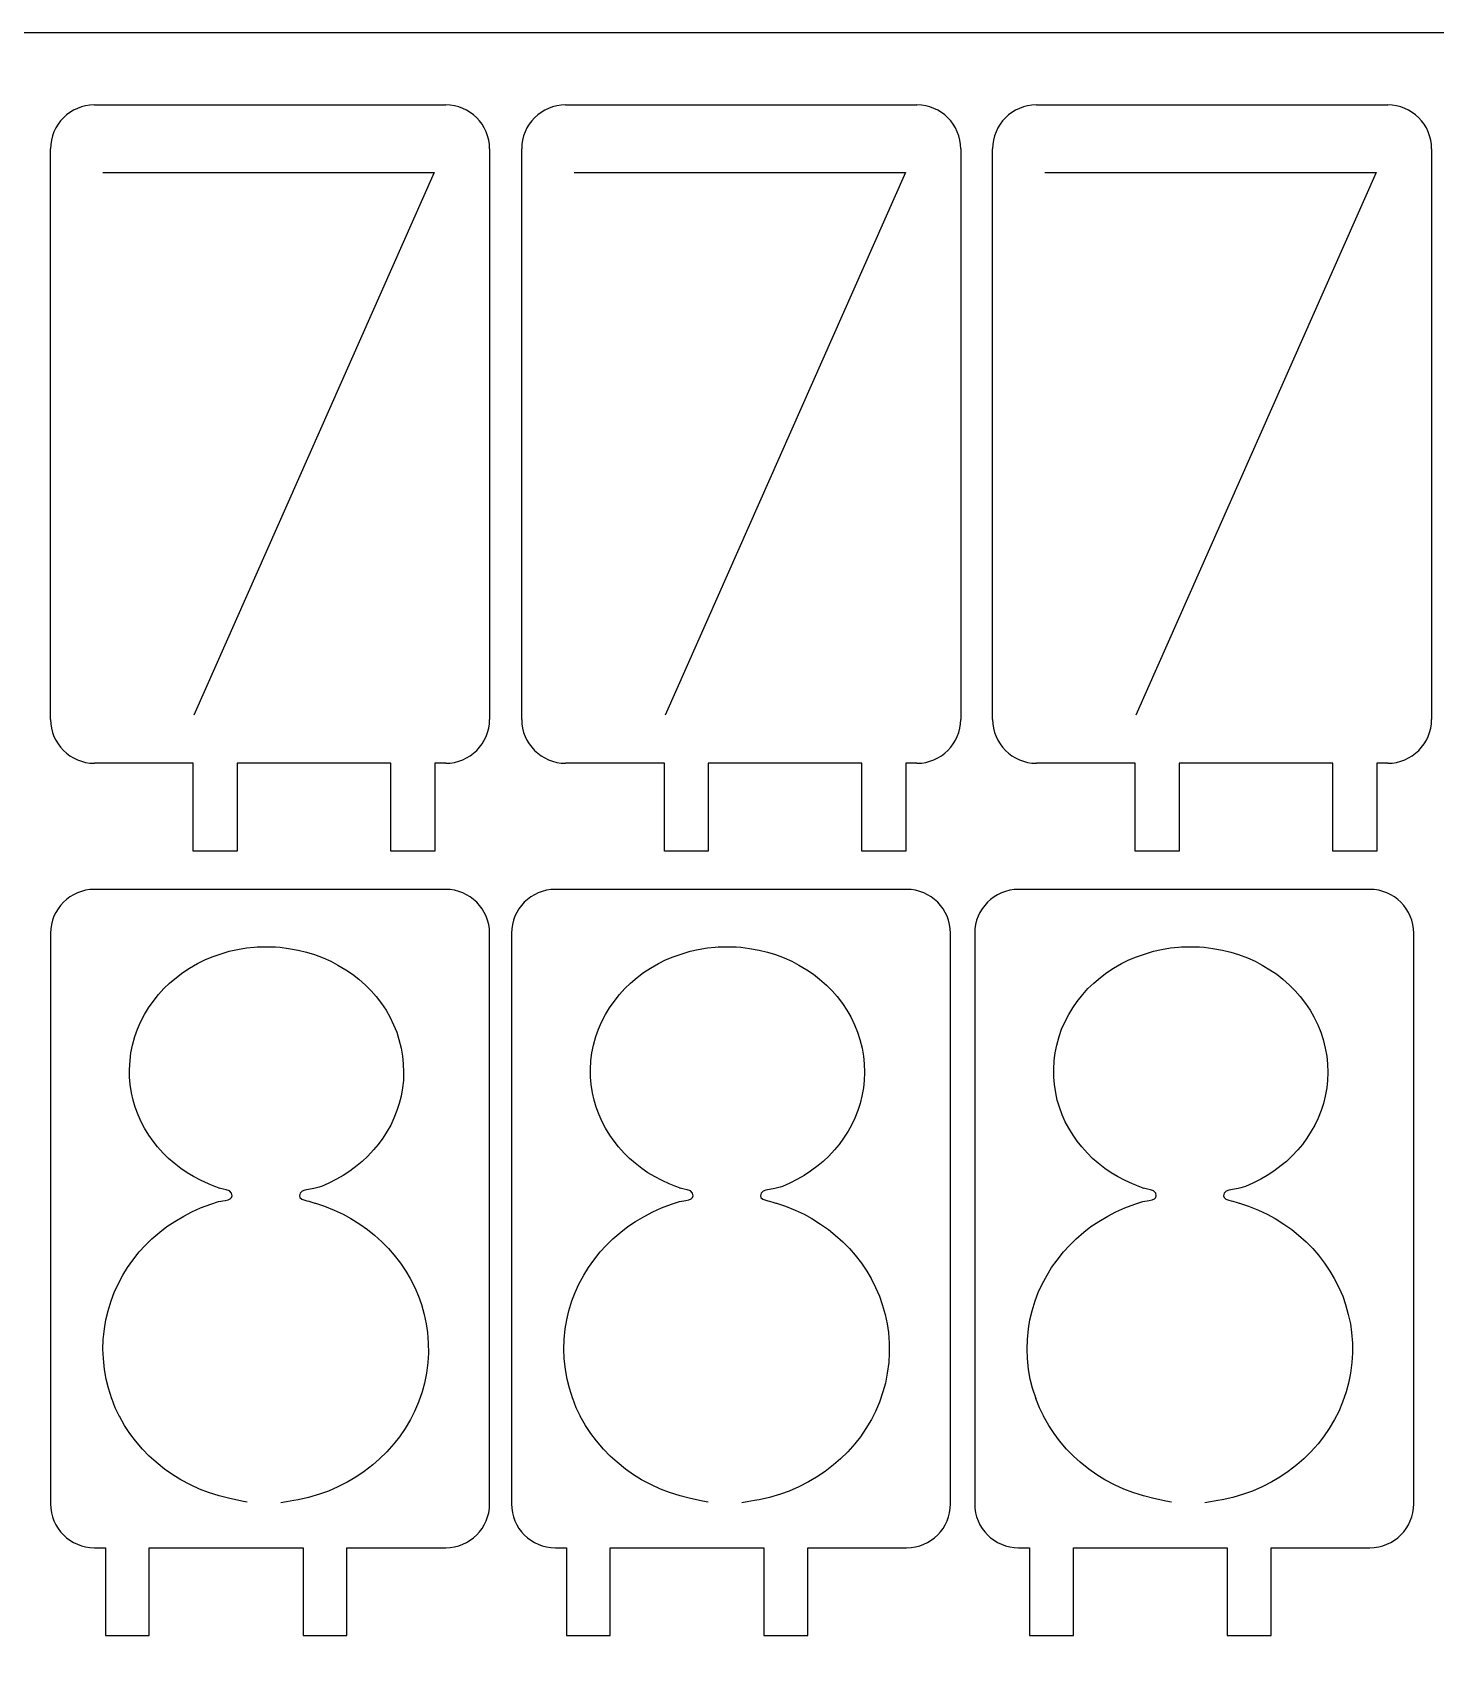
# Model space of a CAD drawing. Header units: millimetres. Extents: x 2133 to 4632, y 1065 to 2652.
# Drawn here: x 3798.3 to 3926.2, y 1707.6 to 1855.6 of the extents above; entities that cross this region are included whole.
import ezdxf

# ---------------------------------------------------------------- set-up
doc = ezdxf.new("R2010")
doc.units = ezdxf.units.MM
doc.layers.add('细实线', color=7, linetype='Continuous', lineweight=25)

msp = doc.modelspace()

# ---------------------------------------------------------------- linework, layer by layer
for points in [[(3817.829, 1772.136), (3818.548, 1772.221)], [(3818.548, 1772.221), (3818.81, 1772.237)], [(3818.81, 1772.237), (3819.133, 1772.247)], [(3819.133, 1772.247), (3819.486, 1772.25)], [(3819.486, 1772.25), (3819.983, 1772.244)], [(3819.983, 1772.244), (3820.464, 1772.226)], [(3820.464, 1772.226), (3820.891, 1772.196)], [(3820.891, 1772.196), (3821.673, 1772.096)], [(3859.821, 1772.136), (3860.54, 1772.221)], [(3860.54, 1772.221), (3860.802, 1772.237)], [(3860.802, 1772.237), (3861.125, 1772.247)], [(3861.125, 1772.247), (3861.478, 1772.25)], [(3861.478, 1772.25), (3861.975, 1772.244)], [(3861.975, 1772.244), (3862.456, 1772.226)], [(3862.456, 1772.226), (3862.883, 1772.196)], [(3862.883, 1772.196), (3863.665, 1772.096)], [(3902.021, 1772.136), (3902.74, 1772.221)], [(3902.74, 1772.221), (3903.002, 1772.237)], [(3903.002, 1772.237), (3903.325, 1772.247)], [(3903.325, 1772.247), (3903.678, 1772.25)], [(3903.678, 1772.25), (3904.175, 1772.244)], [(3904.175, 1772.244), (3904.656, 1772.226)], [(3904.656, 1772.226), (3905.083, 1772.196)], [(3905.083, 1772.196), (3905.865, 1772.096)], [(3812.638, 1770.289), (3813.365, 1770.706)], [(3813.365, 1770.706), (3814.03, 1771.043)], [(3814.03, 1771.043), (3814.72, 1771.328)], [(3814.72, 1771.328), (3815.531, 1771.614)], [(3815.531, 1771.614), (3816.268, 1771.833)], [(3816.268, 1771.833), (3817.002, 1771.995)], [(3817.002, 1771.995), (3817.829, 1772.136)], [(3821.673, 1772.096), (3822.545, 1771.939)], [(3822.545, 1771.939), (3823.307, 1771.759)], [(3823.307, 1771.759), (3824.022, 1771.531)], [(3824.022, 1771.531), (3824.825, 1771.229)], [(3824.825, 1771.229), (3825.523, 1770.925)], [(3825.523, 1770.925), (3826.166, 1770.582)], [(3854.63, 1770.289), (3855.357, 1770.706)], [(3855.357, 1770.706), (3856.022, 1771.043)], [(3856.022, 1771.043), (3856.712, 1771.328)], [(3856.712, 1771.328), (3857.523, 1771.614)], [(3857.523, 1771.614), (3858.26, 1771.833)], [(3858.26, 1771.833), (3858.994, 1771.995)], [(3858.994, 1771.995), (3859.821, 1772.136)], [(3863.665, 1772.096), (3864.537, 1771.939)], [(3864.537, 1771.939), (3865.299, 1771.759)], [(3865.299, 1771.759), (3866.014, 1771.531)], [(3866.014, 1771.531), (3866.817, 1771.229)], [(3866.817, 1771.229), (3867.515, 1770.925)], [(3867.515, 1770.925), (3868.158, 1770.582)], [(3896.83, 1770.289), (3897.557, 1770.706)], [(3897.557, 1770.706), (3898.222, 1771.043)], [(3898.222, 1771.043), (3898.912, 1771.328)], [(3898.912, 1771.328), (3899.723, 1771.614)], [(3899.723, 1771.614), (3900.46, 1771.833)], [(3900.46, 1771.833), (3901.194, 1771.995)], [(3901.194, 1771.995), (3902.021, 1772.136)], [(3905.865, 1772.096), (3906.737, 1771.939)], [(3906.737, 1771.939), (3907.499, 1771.759)], [(3907.499, 1771.759), (3908.214, 1771.531)], [(3908.214, 1771.531), (3909.017, 1771.229)], [(3909.017, 1771.229), (3909.715, 1770.925)], [(3909.715, 1770.925), (3910.358, 1770.582)], [(3810.825, 1768.923), (3811.445, 1769.451)], [(3811.445, 1769.451), (3812.026, 1769.894)], [(3812.026, 1769.894), (3812.638, 1770.289)], [(3826.166, 1770.582), (3826.883, 1770.151)], [(3826.883, 1770.151), (3827.5, 1769.735)], [(3827.5, 1769.735), (3828.059, 1769.29)], [(3828.059, 1769.29), (3828.668, 1768.749)], [(3852.817, 1768.923), (3853.438, 1769.451)], [(3853.438, 1769.451), (3854.018, 1769.894)], [(3854.018, 1769.894), (3854.63, 1770.289)], [(3868.158, 1770.582), (3868.875, 1770.151)], [(3868.875, 1770.151), (3869.492, 1769.735)], [(3869.492, 1769.735), (3870.051, 1769.29)], [(3870.051, 1769.29), (3870.66, 1768.749)], [(3895.017, 1768.923), (3895.638, 1769.451)], [(3895.638, 1769.451), (3896.218, 1769.894)], [(3896.218, 1769.894), (3896.83, 1770.289)], [(3910.358, 1770.582), (3911.075, 1770.151)], [(3911.075, 1770.151), (3911.692, 1769.735)], [(3911.692, 1769.735), (3912.251, 1769.29)], [(3912.251, 1769.29), (3912.86, 1768.749)], [(3809.325, 1767.27), (3809.826, 1767.897)], [(3809.826, 1767.897), (3810.305, 1768.43)], [(3810.305, 1768.43), (3810.825, 1768.923)], [(3828.668, 1768.749), (3829.189, 1768.233)], [(3829.189, 1768.233), (3829.648, 1767.7)], [(3851.317, 1767.27), (3851.818, 1767.897)], [(3851.818, 1767.897), (3852.297, 1768.43)], [(3852.297, 1768.43), (3852.817, 1768.923)], [(3870.66, 1768.749), (3871.182, 1768.233)], [(3871.182, 1768.233), (3871.64, 1767.7)], [(3893.517, 1767.27), (3894.018, 1767.897)], [(3894.018, 1767.897), (3894.497, 1768.43)], [(3894.497, 1768.43), (3895.017, 1768.923)], [(3912.86, 1768.749), (3913.382, 1768.233)], [(3913.382, 1768.233), (3913.84, 1767.7)], [(3808.552, 1766.085), (3808.914, 1766.694)], [(3808.914, 1766.694), (3809.325, 1767.27)], [(3829.648, 1767.7), (3830.136, 1767.063)], [(3830.136, 1767.063), (3830.545, 1766.461)], [(3830.545, 1766.461), (3830.888, 1765.854)], [(3850.544, 1766.085), (3850.906, 1766.694)], [(3850.906, 1766.694), (3851.317, 1767.27)], [(3871.64, 1767.7), (3872.128, 1767.063)], [(3872.128, 1767.063), (3872.537, 1766.461)], [(3872.537, 1766.461), (3872.88, 1765.854)], [(3892.744, 1766.085), (3893.106, 1766.694)], [(3893.106, 1766.694), (3893.517, 1767.27)], [(3913.84, 1767.7), (3914.328, 1767.063)], [(3914.328, 1767.063), (3914.737, 1766.461)], [(3914.737, 1766.461), (3915.08, 1765.854)], [(3807.901, 1764.73), (3808.187, 1765.376)], [(3808.187, 1765.376), (3808.552, 1766.085)], [(3830.888, 1765.854), (3831.237, 1765.136)], [(3831.237, 1765.136), (3831.517, 1764.464)], [(3849.893, 1764.73), (3850.179, 1765.376)], [(3850.179, 1765.376), (3850.544, 1766.085)], [(3872.88, 1765.854), (3873.229, 1765.136)], [(3873.229, 1765.136), (3873.509, 1764.464)], [(3892.093, 1764.73), (3892.379, 1765.376)], [(3892.379, 1765.376), (3892.744, 1766.085)], [(3915.08, 1765.854), (3915.429, 1765.136)], [(3915.429, 1765.136), (3915.709, 1764.464)], [(3807.459, 1763.284), (3807.67, 1764.06)], [(3807.67, 1764.06), (3807.901, 1764.73)], [(3831.517, 1764.464), (3831.727, 1763.798)], [(3831.727, 1763.798), (3831.921, 1763.014)], [(3849.451, 1763.284), (3849.663, 1764.06)], [(3849.663, 1764.06), (3849.893, 1764.73)], [(3873.509, 1764.464), (3873.719, 1763.798)], [(3873.719, 1763.798), (3873.914, 1763.014)], [(3891.651, 1763.284), (3891.863, 1764.06)], [(3891.863, 1764.06), (3892.093, 1764.73)], [(3915.709, 1764.464), (3915.919, 1763.798)], [(3915.919, 1763.798), (3916.114, 1763.014)], [(3807.183, 1761.075), (3807.228, 1761.872)], [(3807.228, 1761.872), (3807.312, 1762.58)], [(3807.312, 1762.58), (3807.459, 1763.284)], [(3831.921, 1763.014), (3832.055, 1762.285)], [(3832.055, 1762.285), (3832.122, 1761.585)], [(3849.175, 1761.075), (3849.22, 1761.872)], [(3849.22, 1761.872), (3849.304, 1762.58)], [(3849.304, 1762.58), (3849.451, 1763.284)], [(3873.914, 1763.014), (3874.048, 1762.285)], [(3874.048, 1762.285), (3874.114, 1761.585)], [(3891.375, 1761.075), (3891.42, 1761.872)], [(3891.42, 1761.872), (3891.504, 1762.58)], [(3891.504, 1762.58), (3891.651, 1763.284)], [(3916.114, 1763.014), (3916.248, 1762.285)], [(3916.248, 1762.285), (3916.314, 1761.585)], [(3807.187, 1760.371), (3807.183, 1761.075)], [(3807.25, 1759.685), (3807.187, 1760.371)], [(3832.122, 1761.585), (3832.148, 1760.785)], [(3832.148, 1760.785), (3832.128, 1760.063)], [(3849.179, 1760.371), (3849.175, 1761.075)], [(3849.242, 1759.685), (3849.179, 1760.371)], [(3874.114, 1761.585), (3874.14, 1760.785)], [(3874.14, 1760.785), (3874.12, 1760.063)], [(3891.379, 1760.371), (3891.375, 1761.075)], [(3891.442, 1759.685), (3891.379, 1760.371)], [(3916.314, 1761.585), (3916.34, 1760.785)], [(3916.34, 1760.785), (3916.32, 1760.063)], [(3807.368, 1758.922), (3807.25, 1759.685)], [(3807.51, 1758.258), (3807.368, 1758.922)], [(3832.05, 1759.394), (3831.914, 1758.634)], [(3832.128, 1760.063), (3832.05, 1759.394)], [(3849.36, 1758.922), (3849.242, 1759.685)], [(3849.502, 1758.258), (3849.36, 1758.922)], [(3874.042, 1759.394), (3873.906, 1758.634)], [(3874.12, 1760.063), (3874.042, 1759.394)], [(3891.56, 1758.922), (3891.442, 1759.685)], [(3891.702, 1758.258), (3891.56, 1758.922)], [(3916.242, 1759.394), (3916.106, 1758.634)], [(3916.32, 1760.063), (3916.242, 1759.394)], [(3807.705, 1757.621), (3807.51, 1758.258)], [(3807.968, 1756.915), (3807.705, 1757.621)], [(3831.751, 1757.953), (3831.545, 1757.332)], [(3831.914, 1758.634), (3831.751, 1757.953)], [(3849.697, 1757.621), (3849.502, 1758.258)], [(3849.96, 1756.915), (3849.697, 1757.621)], [(3873.743, 1757.953), (3873.537, 1757.332)], [(3873.906, 1758.634), (3873.743, 1757.953)], [(3891.898, 1757.621), (3891.702, 1758.258)], [(3892.16, 1756.915), (3891.898, 1757.621)], [(3915.943, 1757.953), (3915.737, 1757.332)], [(3916.106, 1758.634), (3915.943, 1757.953)], [(3808.236, 1756.301), (3807.968, 1756.915)], [(3808.549, 1755.718), (3808.236, 1756.301)], [(3830.973, 1755.999), (3830.651, 1755.431)], [(3831.265, 1756.628), (3830.973, 1755.999)], [(3831.545, 1757.332), (3831.265, 1756.628)], [(3850.228, 1756.301), (3849.96, 1756.915)], [(3850.541, 1755.718), (3850.228, 1756.301)], [(3872.965, 1755.999), (3872.643, 1755.431)], [(3873.257, 1756.628), (3872.965, 1755.999)], [(3873.537, 1757.332), (3873.257, 1756.628)], [(3892.428, 1756.301), (3892.16, 1756.915)], [(3892.741, 1755.718), (3892.428, 1756.301)], [(3915.165, 1755.999), (3914.843, 1755.431)], [(3915.457, 1756.628), (3915.165, 1755.999)], [(3915.737, 1757.332), (3915.457, 1756.628)], [(3808.942, 1755.077), (3808.549, 1755.718)], [(3809.323, 1754.523), (3808.942, 1755.077)], [(3809.741, 1754.007), (3809.323, 1754.523)], [(3830.242, 1754.794), (3829.835, 1754.229)], [(3830.651, 1755.431), (3830.242, 1754.794)], [(3850.934, 1755.077), (3850.541, 1755.718)], [(3851.316, 1754.523), (3850.934, 1755.077)], [(3851.733, 1754.007), (3851.316, 1754.523)], [(3872.234, 1754.794), (3871.827, 1754.229)], [(3872.643, 1755.431), (3872.234, 1754.794)], [(3893.134, 1755.077), (3892.741, 1755.718)], [(3893.516, 1754.523), (3893.134, 1755.077)], [(3893.933, 1754.007), (3893.516, 1754.523)], [(3914.434, 1754.794), (3914.027, 1754.229)], [(3914.843, 1755.431), (3914.434, 1754.794)], [(3810.249, 1753.444), (3809.741, 1754.007)], [(3810.731, 1752.961), (3810.249, 1753.444)], [(3811.24, 1752.521), (3810.731, 1752.961)], [(3828.886, 1753.17), (3828.377, 1752.682)], [(3829.41, 1753.726), (3828.886, 1753.17)], [(3829.835, 1754.229), (3829.41, 1753.726)], [(3852.241, 1753.444), (3851.733, 1754.007)], [(3852.723, 1752.961), (3852.241, 1753.444)], [(3853.232, 1752.521), (3852.723, 1752.961)], [(3870.878, 1753.17), (3870.369, 1752.682)], [(3871.402, 1753.726), (3870.878, 1753.17)], [(3871.827, 1754.229), (3871.402, 1753.726)], [(3894.441, 1753.444), (3893.933, 1754.007)], [(3894.923, 1752.961), (3894.441, 1753.444)], [(3895.432, 1752.521), (3894.923, 1752.961)], [(3913.078, 1753.17), (3912.569, 1752.682)], [(3913.602, 1753.726), (3913.078, 1753.17)], [(3914.027, 1754.229), (3913.602, 1753.726)], [(3811.849, 1752.05), (3811.24, 1752.521)], [(3812.418, 1751.652), (3811.849, 1752.05)], [(3813.004, 1751.302), (3812.418, 1751.652)], [(3827.237, 1751.797), (3826.638, 1751.397)], [(3827.911, 1752.297), (3827.237, 1751.797)], [(3828.377, 1752.682), (3827.911, 1752.297)], [(3853.841, 1752.05), (3853.232, 1752.521)], [(3854.411, 1751.652), (3853.841, 1752.05)], [(3854.996, 1751.302), (3854.411, 1751.652)], [(3869.229, 1751.797), (3868.631, 1751.397)], [(3869.904, 1752.297), (3869.229, 1751.797)], [(3870.369, 1752.682), (3869.904, 1752.297)], [(3896.041, 1752.05), (3895.432, 1752.521)], [(3896.611, 1751.652), (3896.041, 1752.05)], [(3897.196, 1751.302), (3896.611, 1751.652)], [(3911.429, 1751.797), (3910.831, 1751.397)], [(3912.104, 1752.297), (3911.429, 1751.797)], [(3912.569, 1752.682), (3912.104, 1752.297)], [(3813.703, 1750.933), (3813.004, 1751.302)], [(3814.359, 1750.625), (3813.703, 1750.933)], [(3814.65, 1750.506), (3814.359, 1750.625)], [(3814.948, 1750.397), (3814.65, 1750.506)], [(3815.284, 1750.281), (3814.948, 1750.397)], [(3824.219, 1750.262), (3823.981, 1750.212)], [(3824.447, 1750.322), (3824.219, 1750.262)], [(3824.663, 1750.404), (3824.447, 1750.322)], [(3825.337, 1750.704), (3824.663, 1750.404)], [(3826.049, 1751.062), (3825.337, 1750.704)], [(3826.638, 1751.397), (3826.049, 1751.062)], [(3855.695, 1750.933), (3854.996, 1751.302)], [(3856.351, 1750.625), (3855.695, 1750.933)], [(3856.642, 1750.506), (3856.351, 1750.625)], [(3856.94, 1750.397), (3856.642, 1750.506)], [(3857.276, 1750.281), (3856.94, 1750.397)], [(3866.211, 1750.262), (3865.973, 1750.212)], [(3866.439, 1750.322), (3866.211, 1750.262)], [(3866.655, 1750.404), (3866.439, 1750.322)], [(3867.329, 1750.704), (3866.655, 1750.404)], [(3868.041, 1751.062), (3867.329, 1750.704)], [(3868.631, 1751.397), (3868.041, 1751.062)], [(3897.895, 1750.933), (3897.196, 1751.302)], [(3898.551, 1750.625), (3897.895, 1750.933)], [(3898.842, 1750.506), (3898.551, 1750.625)], [(3899.14, 1750.397), (3898.842, 1750.506)], [(3899.476, 1750.281), (3899.14, 1750.397)], [(3908.411, 1750.262), (3908.173, 1750.212)], [(3908.639, 1750.322), (3908.411, 1750.262)], [(3908.855, 1750.404), (3908.639, 1750.322)], [(3909.529, 1750.704), (3908.855, 1750.404)], [(3910.241, 1751.062), (3909.529, 1750.704)], [(3910.831, 1751.397), (3910.241, 1751.062)], [(3813.659, 1748.439), (3814.573, 1748.784)], [(3814.573, 1748.784), (3815.289, 1749.015)], [(3824.066, 1748.89), (3824.115, 1748.875)], [(3824.115, 1748.875), (3824.21, 1748.846)], [(3824.21, 1748.846), (3824.933, 1748.596)], [(3824.933, 1748.596), (3825.833, 1748.234)], [(3855.651, 1748.439), (3856.565, 1748.784)], [(3856.565, 1748.784), (3857.281, 1749.015)], [(3866.058, 1748.89), (3866.107, 1748.875)], [(3866.107, 1748.875), (3866.202, 1748.846)], [(3866.202, 1748.846), (3866.926, 1748.596)], [(3866.926, 1748.596), (3867.825, 1748.234)], [(3897.851, 1748.439), (3898.765, 1748.784)], [(3898.765, 1748.784), (3899.481, 1749.015)], [(3908.258, 1748.89), (3908.307, 1748.875)], [(3908.307, 1748.875), (3908.402, 1748.846)], [(3908.402, 1748.846), (3909.126, 1748.596)], [(3909.126, 1748.596), (3910.025, 1748.234)], [(3810.579, 1746.736), (3811.296, 1747.212)], [(3811.296, 1747.212), (3812.119, 1747.703)], [(3812.119, 1747.703), (3812.854, 1748.089)], [(3812.854, 1748.089), (3813.659, 1748.439)], [(3825.833, 1748.234), (3826.637, 1747.864)], [(3826.637, 1747.864), (3827.346, 1747.471)], [(3827.346, 1747.471), (3828.149, 1746.969)], [(3852.571, 1746.736), (3853.288, 1747.212)], [(3853.288, 1747.212), (3854.111, 1747.703)], [(3854.111, 1747.703), (3854.846, 1748.089)], [(3854.846, 1748.089), (3855.651, 1748.439)], [(3867.825, 1748.234), (3868.629, 1747.864)], [(3868.629, 1747.864), (3869.338, 1747.471)], [(3869.338, 1747.471), (3870.141, 1746.969)], [(3894.771, 1746.736), (3895.488, 1747.212)], [(3895.488, 1747.212), (3896.311, 1747.703)], [(3896.311, 1747.703), (3897.046, 1748.089)], [(3897.046, 1748.089), (3897.851, 1748.439)], [(3910.025, 1748.234), (3910.829, 1747.864)], [(3910.829, 1747.864), (3911.538, 1747.471)], [(3911.538, 1747.471), (3912.341, 1746.969)], [(3808.607, 1745.027), (3809.222, 1745.616)], [(3809.222, 1745.616), (3809.934, 1746.235)], [(3809.934, 1746.235), (3810.579, 1746.736)], [(3828.149, 1746.969), (3828.864, 1746.472)], [(3828.864, 1746.472), (3829.483, 1745.969)], [(3829.483, 1745.969), (3830.175, 1745.342)], [(3850.599, 1745.027), (3851.214, 1745.616)], [(3851.214, 1745.616), (3851.927, 1746.235)], [(3851.927, 1746.235), (3852.571, 1746.736)], [(3870.141, 1746.969), (3870.857, 1746.472)], [(3870.857, 1746.472), (3871.475, 1745.969)], [(3871.475, 1745.969), (3872.167, 1745.342)], [(3892.799, 1745.027), (3893.414, 1745.616)], [(3893.414, 1745.616), (3894.127, 1746.235)], [(3894.127, 1746.235), (3894.771, 1746.736)], [(3912.341, 1746.969), (3913.057, 1746.472)], [(3913.057, 1746.472), (3913.675, 1745.969)], [(3913.675, 1745.969), (3914.367, 1745.342)], [(3807.484, 1743.696), (3808.069, 1744.427)], [(3808.069, 1744.427), (3808.607, 1745.027)], [(3830.175, 1745.342), (3830.785, 1744.732)], [(3830.785, 1744.732), (3831.299, 1744.133)], [(3831.299, 1744.133), (3831.862, 1743.397)], [(3849.477, 1743.696), (3850.061, 1744.427)], [(3850.061, 1744.427), (3850.599, 1745.027)], [(3872.167, 1745.342), (3872.777, 1744.732)], [(3872.777, 1744.732), (3873.291, 1744.133)], [(3873.291, 1744.133), (3873.854, 1743.397)], [(3891.677, 1743.696), (3892.261, 1744.427)], [(3892.261, 1744.427), (3892.799, 1745.027)], [(3914.367, 1745.342), (3914.977, 1744.732)], [(3914.977, 1744.732), (3915.491, 1744.133)], [(3915.491, 1744.133), (3916.054, 1743.397)], [(3806.572, 1742.325), (3806.989, 1743.01)], [(3806.989, 1743.01), (3807.484, 1743.696)], [(3831.862, 1743.397), (3832.349, 1742.69)], [(3832.349, 1742.69), (3832.743, 1742.012)], [(3848.565, 1742.325), (3848.982, 1743.01)], [(3848.982, 1743.01), (3849.477, 1743.696)], [(3873.854, 1743.397), (3874.342, 1742.69)], [(3874.342, 1742.69), (3874.735, 1742.012)], [(3890.765, 1742.325), (3891.182, 1743.01)], [(3891.182, 1743.01), (3891.677, 1743.696)], [(3916.054, 1743.397), (3916.542, 1742.69)], [(3916.542, 1742.69), (3916.935, 1742.012)], [(3805.775, 1740.732), (3806.134, 1741.5)], [(3806.134, 1741.5), (3806.572, 1742.325)], [(3832.743, 1742.012), (3833.159, 1741.184)], [(3833.159, 1741.184), (3833.508, 1740.393)], [(3847.767, 1740.732), (3848.126, 1741.5)], [(3848.126, 1741.5), (3848.565, 1742.325)], [(3874.735, 1742.012), (3875.152, 1741.184)], [(3875.152, 1741.184), (3875.5, 1740.393)], [(3889.967, 1740.732), (3890.326, 1741.5)], [(3890.326, 1741.5), (3890.765, 1742.325)], [(3916.935, 1742.012), (3917.352, 1741.184)], [(3917.352, 1741.184), (3917.7, 1740.393)], [(3805.22, 1739.074), (3805.494, 1739.977)], [(3805.494, 1739.977), (3805.775, 1740.732)], [(3833.508, 1740.393), (3833.766, 1739.647)], [(3833.766, 1739.647), (3834.019, 1738.745)], [(3847.212, 1739.074), (3847.486, 1739.977)], [(3847.486, 1739.977), (3847.767, 1740.732)], [(3875.5, 1740.393), (3875.759, 1739.647)], [(3875.759, 1739.647), (3876.011, 1738.745)], [(3889.412, 1739.074), (3889.686, 1739.977)], [(3889.686, 1739.977), (3889.967, 1740.732)], [(3917.7, 1740.393), (3917.959, 1739.647)], [(3917.959, 1739.647), (3918.211, 1738.745)], [(3804.884, 1737.428), (3805.014, 1738.239)], [(3805.014, 1738.239), (3805.22, 1739.074)], [(3834.019, 1738.745), (3834.211, 1737.887)], [(3846.876, 1737.428), (3847.006, 1738.239)], [(3847.006, 1738.239), (3847.212, 1739.074)], [(3876.011, 1738.745), (3876.203, 1737.887)], [(3889.076, 1737.428), (3889.206, 1738.239)], [(3889.206, 1738.239), (3889.412, 1739.074)], [(3918.211, 1738.745), (3918.403, 1737.887)], [(3804.792, 1736.459), (3804.884, 1737.428)], [(3834.211, 1737.887), (3834.32, 1737.087)], [(3834.32, 1737.087), (3834.389, 1736.122)], [(3846.784, 1736.459), (3846.876, 1737.428)], [(3876.203, 1737.887), (3876.312, 1737.087)], [(3876.312, 1737.087), (3876.381, 1736.122)], [(3888.984, 1736.459), (3889.076, 1737.428)], [(3918.403, 1737.887), (3918.512, 1737.087)], [(3918.512, 1737.087), (3918.581, 1736.122)], [(3804.756, 1735.562), (3804.792, 1736.459)], [(3804.793, 1734.709), (3804.756, 1735.562)], [(3834.405, 1735.203), (3834.349, 1734.363)], [(3834.389, 1736.122), (3834.405, 1735.203)], [(3846.748, 1735.562), (3846.784, 1736.459)], [(3846.785, 1734.709), (3846.748, 1735.562)], [(3876.397, 1735.203), (3876.341, 1734.363)], [(3876.381, 1736.122), (3876.397, 1735.203)], [(3888.948, 1735.562), (3888.984, 1736.459)], [(3888.985, 1734.709), (3888.948, 1735.562)], [(3918.597, 1735.203), (3918.541, 1734.363)], [(3918.581, 1736.122), (3918.597, 1735.203)], [(3804.9, 1733.719), (3804.793, 1734.709)], [(3805.048, 1732.825), (3804.9, 1733.719)], [(3834.349, 1734.363), (3834.221, 1733.38)], [(3846.892, 1733.719), (3846.785, 1734.709)], [(3847.041, 1732.825), (3846.892, 1733.719)], [(3876.341, 1734.363), (3876.213, 1733.38)], [(3889.092, 1733.719), (3888.985, 1734.709)], [(3889.241, 1732.825), (3889.092, 1733.719)], [(3918.541, 1734.363), (3918.413, 1733.38)], [(3805.258, 1732.004), (3805.048, 1732.825)], [(3834.049, 1732.473), (3833.825, 1731.673)], [(3834.221, 1733.38), (3834.049, 1732.473)], [(3847.25, 1732.004), (3847.041, 1732.825)], [(3876.041, 1732.473), (3875.817, 1731.673)], [(3876.213, 1733.38), (3876.041, 1732.473)], [(3889.45, 1732.004), (3889.241, 1732.825)], [(3918.241, 1732.473), (3918.017, 1731.673)], [(3918.413, 1733.38), (3918.241, 1732.473)], [(3805.573, 1731.031), (3805.258, 1732.004)], [(3805.885, 1730.23), (3805.562, 1731.066)], [(3833.825, 1731.673), (3833.502, 1730.749)], [(3847.565, 1731.031), (3847.25, 1732.004)], [(3847.878, 1730.23), (3847.554, 1731.066)], [(3875.817, 1731.673), (3875.494, 1730.749)], [(3889.765, 1731.031), (3889.45, 1732.004)], [(3890.078, 1730.23), (3889.754, 1731.066)], [(3918.017, 1731.673), (3917.694, 1730.749)], [(3806.269, 1729.442), (3805.885, 1730.23)], [(3806.732, 1728.629), (3806.251, 1729.479)], [(3833.153, 1729.903), (3832.777, 1729.174)], [(3833.502, 1730.749), (3833.153, 1729.903)], [(3848.261, 1729.442), (3847.878, 1730.23)], [(3848.724, 1728.629), (3848.243, 1729.479)], [(3875.145, 1729.903), (3874.769, 1729.174)], [(3875.494, 1730.749), (3875.145, 1729.903)], [(3890.461, 1729.442), (3890.078, 1730.23)], [(3890.924, 1728.629), (3890.443, 1729.479)], [(3917.345, 1729.903), (3916.969, 1729.174)], [(3917.694, 1730.749), (3917.345, 1729.903)], [(3807.213, 1727.876), (3806.732, 1728.629)], [(3807.717, 1727.212), (3807.213, 1727.876)], [(3832.28, 1728.339), (3831.772, 1727.581)], [(3832.777, 1729.174), (3832.28, 1728.339)], [(3849.205, 1727.876), (3848.724, 1728.629)], [(3849.709, 1727.212), (3849.205, 1727.876)], [(3874.272, 1728.339), (3873.765, 1727.581)], [(3874.769, 1729.174), (3874.272, 1728.339)], [(3891.405, 1727.876), (3890.924, 1728.629)], [(3891.909, 1727.212), (3891.405, 1727.876)], [(3916.472, 1728.339), (3915.965, 1727.581)], [(3916.969, 1729.174), (3916.472, 1728.339)], [(3808.354, 1726.47), (3807.717, 1727.212)], [(3808.975, 1725.818), (3808.354, 1726.47)], [(3831.262, 1726.938), (3830.612, 1726.213)], [(3831.772, 1727.581), (3831.262, 1726.938)], [(3850.346, 1726.47), (3849.709, 1727.212)], [(3850.967, 1725.818), (3850.346, 1726.47)], [(3873.254, 1726.938), (3872.604, 1726.213)], [(3873.765, 1727.581), (3873.254, 1726.938)], [(3892.546, 1726.47), (3891.909, 1727.212)], [(3893.167, 1725.818), (3892.546, 1726.47)], [(3915.454, 1726.938), (3914.804, 1726.213)], [(3915.965, 1727.581), (3915.454, 1726.938)], [(3809.599, 1725.258), (3808.975, 1725.818)], [(3810.371, 1724.642), (3809.599, 1725.258)], [(3829.336, 1725.02), (3828.553, 1724.422)], [(3829.964, 1725.561), (3829.336, 1725.02)], [(3830.612, 1726.213), (3829.964, 1725.561)], [(3851.591, 1725.258), (3850.967, 1725.818)], [(3852.363, 1724.642), (3851.591, 1725.258)], [(3871.328, 1725.02), (3870.545, 1724.422)], [(3871.956, 1725.561), (3871.328, 1725.02)], [(3872.604, 1726.213), (3871.956, 1725.561)], [(3893.791, 1725.258), (3893.167, 1725.818)], [(3894.563, 1724.642), (3893.791, 1725.258)], [(3913.528, 1725.02), (3912.745, 1724.422)], [(3914.156, 1725.561), (3913.528, 1725.02)], [(3914.804, 1726.213), (3914.156, 1725.561)], [(3811.112, 1724.111), (3810.371, 1724.642)], [(3811.838, 1723.669), (3811.112, 1724.111)], [(3812.725, 1723.2), (3811.838, 1723.669)], [(3827.056, 1723.472), (3826.162, 1723.022)], [(3827.785, 1723.894), (3827.056, 1723.472)], [(3828.553, 1724.422), (3827.785, 1723.894)], [(3853.104, 1724.111), (3852.363, 1724.642)], [(3853.83, 1723.669), (3853.104, 1724.111)], [(3854.717, 1723.2), (3853.83, 1723.669)], [(3869.049, 1723.472), (3868.154, 1723.022)], [(3869.777, 1723.894), (3869.049, 1723.472)], [(3870.545, 1724.422), (3869.777, 1723.894)], [(3895.304, 1724.111), (3894.563, 1724.642)], [(3896.03, 1723.669), (3895.304, 1724.111)], [(3896.917, 1723.2), (3896.03, 1723.669)], [(3911.249, 1723.472), (3910.354, 1723.022)], [(3911.977, 1723.894), (3911.249, 1723.472)], [(3912.745, 1724.422), (3911.977, 1723.894)], [(3813.567, 1722.806), (3812.725, 1723.2)], [(3814.378, 1722.5), (3813.567, 1722.806)], [(3815.358, 1722.196), (3814.378, 1722.5)], [(3816.304, 1721.954), (3815.358, 1722.196)], [(3816.73, 1721.866), (3816.304, 1721.954)], [(3823.493, 1722.066), (3822.54, 1721.843)], [(3824.479, 1722.35), (3823.493, 1722.066)], [(3825.291, 1722.638), (3824.479, 1722.35)], [(3826.162, 1723.022), (3825.291, 1722.638)], [(3855.56, 1722.806), (3854.717, 1723.2)], [(3856.37, 1722.5), (3855.56, 1722.806)], [(3857.351, 1722.196), (3856.37, 1722.5)], [(3858.296, 1721.954), (3857.351, 1722.196)], [(3858.722, 1721.866), (3858.296, 1721.954)], [(3865.485, 1722.066), (3864.532, 1721.843)], [(3866.471, 1722.35), (3865.485, 1722.066)], [(3867.283, 1722.638), (3866.471, 1722.35)], [(3868.154, 1723.022), (3867.283, 1722.638)], [(3897.76, 1722.806), (3896.917, 1723.2)], [(3898.57, 1722.5), (3897.76, 1722.806)], [(3899.551, 1722.196), (3898.57, 1722.5)], [(3900.496, 1721.954), (3899.551, 1722.196)], [(3900.922, 1721.866), (3900.496, 1721.954)], [(3907.685, 1722.066), (3906.732, 1721.843)], [(3908.671, 1722.35), (3907.685, 1722.066)], [(3909.483, 1722.638), (3908.671, 1722.35)], [(3910.354, 1723.022), (3909.483, 1722.638)], [(3817.397, 1721.732), (3816.73, 1721.866)], [(3817.899, 1721.631), (3817.397, 1721.732)], [(3821.467, 1721.649), (3820.962, 1721.559)], [(3822.137, 1721.769), (3821.467, 1721.649)], [(3822.54, 1721.843), (3822.137, 1721.769)], [(3859.389, 1721.732), (3858.722, 1721.866)], [(3859.891, 1721.631), (3859.39, 1721.732)], [(3863.46, 1721.649), (3862.954, 1721.559)], [(3864.129, 1721.769), (3863.459, 1721.649)], [(3864.532, 1721.843), (3864.129, 1721.769)], [(3901.589, 1721.732), (3900.922, 1721.866)], [(3902.091, 1721.631), (3901.59, 1721.732)], [(3905.66, 1721.649), (3905.154, 1721.559)], [(3906.329, 1721.769), (3905.659, 1721.649)], [(3906.732, 1721.843), (3906.329, 1721.769)]]:
    msp.add_lwpolyline(points)
at = {"layer": '细实线'}
for p, q in [((3803.983, 1848.968), (3835.983, 1848.968)), ((3846.906, 1848.968), (3878.906, 1848.968)), ((3889.805, 1848.968), (3921.805, 1848.968)), ((3799.983, 1792.968), (3799.983, 1844.968)), ((3839.983, 1844.968), (3839.983, 1792.968)), ((3842.906, 1792.968), (3842.906, 1844.968)), ((3882.906, 1844.968), (3882.906, 1792.968)), ((3885.805, 1792.968), (3885.805, 1844.968)), ((3925.805, 1844.968), (3925.805, 1792.968)), ((3804.756, 1842.799), (3834.944, 1842.799)), ((3834.944, 1842.799), (3813.047, 1793.355)), ((3847.68, 1842.799), (3877.867, 1842.799)), ((3877.867, 1842.799), (3855.971, 1793.355)), ((3890.578, 1842.799), (3920.766, 1842.799)), ((3920.766, 1842.799), (3898.869, 1793.355)), ((3812.983, 1788.968), (3803.983, 1788.968)), ((3812.983, 1780.968), (3812.983, 1788.968)), ((3830.983, 1788.968), (3816.983, 1788.968)), ((3816.983, 1788.968), (3816.983, 1780.968)), ((3830.983, 1780.968), (3830.983, 1788.968)), ((3835.983, 1788.968), (3834.983, 1788.968)), ((3834.983, 1788.968), (3834.983, 1780.968)), ((3855.906, 1788.968), (3846.906, 1788.968)), ((3855.906, 1780.968), (3855.906, 1788.968)), ((3873.906, 1788.968), (3859.906, 1788.968)), ((3859.906, 1788.968), (3859.906, 1780.968)), ((3873.906, 1780.968), (3873.906, 1788.968)), ((3878.906, 1788.968), (3877.906, 1788.968)), ((3877.906, 1788.968), (3877.906, 1780.968)), ((3898.805, 1788.968), (3889.805, 1788.968)), ((3898.805, 1780.968), (3898.805, 1788.968)), ((3916.805, 1788.968), (3902.805, 1788.968)), ((3902.805, 1788.968), (3902.805, 1780.968)), ((3916.805, 1780.968), (3916.805, 1788.968)), ((3921.805, 1788.968), (3920.805, 1788.968)), ((3920.805, 1788.968), (3920.805, 1780.968)), ((3816.983, 1780.968), (3812.983, 1780.968)), ((3834.983, 1780.968), (3830.983, 1780.968)), ((3859.906, 1780.968), (3855.906, 1780.968)), ((3877.906, 1780.968), (3873.906, 1780.968)), ((3902.805, 1780.968), (3898.805, 1780.968)), ((3920.805, 1780.968), (3916.805, 1780.968)), ((3835.983, 1777.474), (3803.983, 1777.474)), ((3877.975, 1777.474), (3845.975, 1777.474)), ((3920.175, 1777.474), (3888.175, 1777.474)), ((3799.983, 1773.474), (3799.983, 1721.474)), ((3839.983, 1721.474), (3839.983, 1773.474)), ((3841.975, 1773.474), (3841.975, 1721.474)), ((3881.975, 1721.474), (3881.975, 1773.474)), ((3884.175, 1773.474), (3884.175, 1721.474)), ((3924.175, 1721.474), (3924.175, 1773.474)), ((3815.284, 1750.281), (3815.356, 1750.256)), ((3815.717, 1750.147), (3815.356, 1750.256)), ((3815.992, 1750.078), (3815.717, 1750.147)), ((3816.277, 1749.993), (3815.992, 1750.078)), ((3816.475, 1749.795), (3816.277, 1749.993)), ((3823.148, 1750.051), (3822.909, 1749.968)), ((3823.981, 1750.212), (3823.148, 1750.051)), ((3857.276, 1750.281), (3857.348, 1750.256)), ((3857.709, 1750.147), (3857.348, 1750.256)), ((3857.984, 1750.078), (3857.709, 1750.147)), ((3858.27, 1749.993), (3857.984, 1750.078)), ((3858.467, 1749.795), (3858.27, 1749.993)), ((3865.14, 1750.051), (3864.901, 1749.968)), ((3865.973, 1750.212), (3865.14, 1750.051)), ((3899.476, 1750.281), (3899.548, 1750.256)), ((3899.909, 1750.147), (3899.548, 1750.256)), ((3900.184, 1750.078), (3899.909, 1750.147)), ((3900.47, 1749.993), (3900.184, 1750.078)), ((3900.667, 1749.795), (3900.47, 1749.993)), ((3907.34, 1750.051), (3907.101, 1749.968)), ((3908.173, 1750.212), (3907.34, 1750.051)), ((3815.289, 1749.015), (3815.881, 1749.114)), ((3815.881, 1749.114), (3816.156, 1749.195)), ((3816.156, 1749.195), (3816.35, 1749.273)), ((3816.35, 1749.273), (3816.478, 1749.404)), ((3816.528, 1749.554), (3816.475, 1749.795)), ((3816.478, 1749.404), (3816.528, 1749.554)), ((3822.722, 1749.781), (3822.657, 1749.553)), ((3822.657, 1749.553), (3822.706, 1749.402)), ((3822.706, 1749.402), (3822.868, 1749.248)), ((3822.909, 1749.968), (3822.722, 1749.781)), ((3822.868, 1749.248), (3823.148, 1749.158)), ((3823.148, 1749.158), (3823.34, 1749.098)), ((3823.34, 1749.098), (3823.503, 1749.055)), ((3823.503, 1749.055), (3823.885, 1748.947)), ((3823.885, 1748.947), (3824.066, 1748.89)), ((3857.281, 1749.015), (3857.873, 1749.114)), ((3857.873, 1749.114), (3858.148, 1749.195)), ((3858.148, 1749.195), (3858.342, 1749.273)), ((3858.342, 1749.273), (3858.47, 1749.404)), ((3858.52, 1749.554), (3858.467, 1749.795)), ((3858.47, 1749.404), (3858.52, 1749.554)), ((3864.714, 1749.781), (3864.649, 1749.553)), ((3864.649, 1749.553), (3864.698, 1749.402)), ((3864.698, 1749.402), (3864.861, 1749.248)), ((3864.901, 1749.968), (3864.714, 1749.781)), ((3864.861, 1749.248), (3865.14, 1749.158)), ((3865.14, 1749.158), (3865.332, 1749.098)), ((3865.332, 1749.098), (3865.495, 1749.055)), ((3865.495, 1749.055), (3865.877, 1748.947)), ((3865.877, 1748.947), (3866.058, 1748.89)), ((3899.481, 1749.015), (3900.073, 1749.114)), ((3900.073, 1749.114), (3900.348, 1749.195)), ((3900.348, 1749.195), (3900.542, 1749.273)), ((3900.542, 1749.273), (3900.67, 1749.404)), ((3900.72, 1749.554), (3900.667, 1749.795)), ((3900.67, 1749.404), (3900.72, 1749.554)), ((3906.914, 1749.781), (3906.849, 1749.553)), ((3906.849, 1749.553), (3906.898, 1749.402)), ((3906.898, 1749.402), (3907.061, 1749.248)), ((3907.101, 1749.968), (3906.914, 1749.781)), ((3907.061, 1749.248), (3907.34, 1749.158)), ((3907.34, 1749.158), (3907.532, 1749.098)), ((3907.532, 1749.098), (3907.695, 1749.055)), ((3907.695, 1749.055), (3908.077, 1748.947)), ((3908.077, 1748.947), (3908.258, 1748.89)), ((3817.397, 1721.732), (3817.397, 1721.732)), ((3859.39, 1721.732), (3859.389, 1721.732)), ((3901.59, 1721.732), (3901.589, 1721.732)), ((3803.983, 1717.474), (3804.983, 1717.474)), ((3804.983, 1717.474), (3804.983, 1709.474)), ((3808.983, 1709.474), (3808.983, 1717.474)), ((3808.983, 1717.474), (3822.983, 1717.474)), ((3822.983, 1717.474), (3822.983, 1709.474)), ((3826.983, 1709.474), (3826.983, 1717.474)), ((3826.983, 1717.474), (3835.983, 1717.474)), ((3845.975, 1717.474), (3846.975, 1717.474)), ((3846.975, 1717.474), (3846.975, 1709.474)), ((3850.975, 1709.474), (3850.975, 1717.474)), ((3850.975, 1717.474), (3864.975, 1717.474)), ((3864.975, 1717.474), (3864.975, 1709.474)), ((3868.975, 1709.474), (3868.975, 1717.474)), ((3868.975, 1717.474), (3877.975, 1717.474)), ((3888.175, 1717.474), (3889.175, 1717.474)), ((3889.175, 1717.474), (3889.175, 1709.474)), ((3893.175, 1709.474), (3893.175, 1717.474)), ((3893.175, 1717.474), (3907.175, 1717.474)), ((3907.175, 1717.474), (3907.175, 1709.474)), ((3911.175, 1709.474), (3911.175, 1717.474)), ((3911.175, 1717.474), (3920.175, 1717.474)), ((3804.983, 1709.474), (3808.983, 1709.474)), ((3822.983, 1709.474), (3826.983, 1709.474)), ((3846.975, 1709.474), (3850.975, 1709.474)), ((3864.975, 1709.474), (3868.975, 1709.474)), ((3889.175, 1709.474), (3893.175, 1709.474)), ((3907.175, 1709.474), (3911.175, 1709.474))]:
    msp.add_line(p, q, dxfattribs=at)
msp.add_lwpolyline([(3664.028, 1855.576), (4064.028, 1855.576), (4064.028, 1555.576), (3664.028, 1555.576)], close=True, dxfattribs=at)
for centre, start, end in [((3803.983, 1844.968), 90, 180), ((3835.983, 1844.968), 0, 90), ((3846.906, 1844.968), 90, 180), ((3878.906, 1844.968), 0, 90), ((3889.805, 1844.968), 90, 180), ((3921.805, 1844.968), 0, 90), ((3803.983, 1792.968), 180, 270), ((3835.983, 1792.968), 270, 0), ((3846.906, 1792.968), 180, 270), ((3878.906, 1792.968), 270, 0), ((3889.805, 1792.968), 180, 270), ((3921.805, 1792.968), 270, 0), ((3803.983, 1773.474), 90, 180), ((3835.983, 1773.474), 0, 90), ((3845.975, 1773.474), 90, 180), ((3877.975, 1773.474), 0, 90), ((3888.175, 1773.474), 90, 180), ((3920.175, 1773.474), 0, 90), ((3803.983, 1721.474), 180, 270), ((3835.983, 1721.474), 270, 0), ((3845.975, 1721.474), 180, 270), ((3877.975, 1721.474), 270, 0), ((3888.175, 1721.474), 180, 270), ((3920.175, 1721.474), 270, 0)]:
    msp.add_arc(centre, 4, start, end, dxfattribs=at)

doc.saveas('drawing.dxf')
